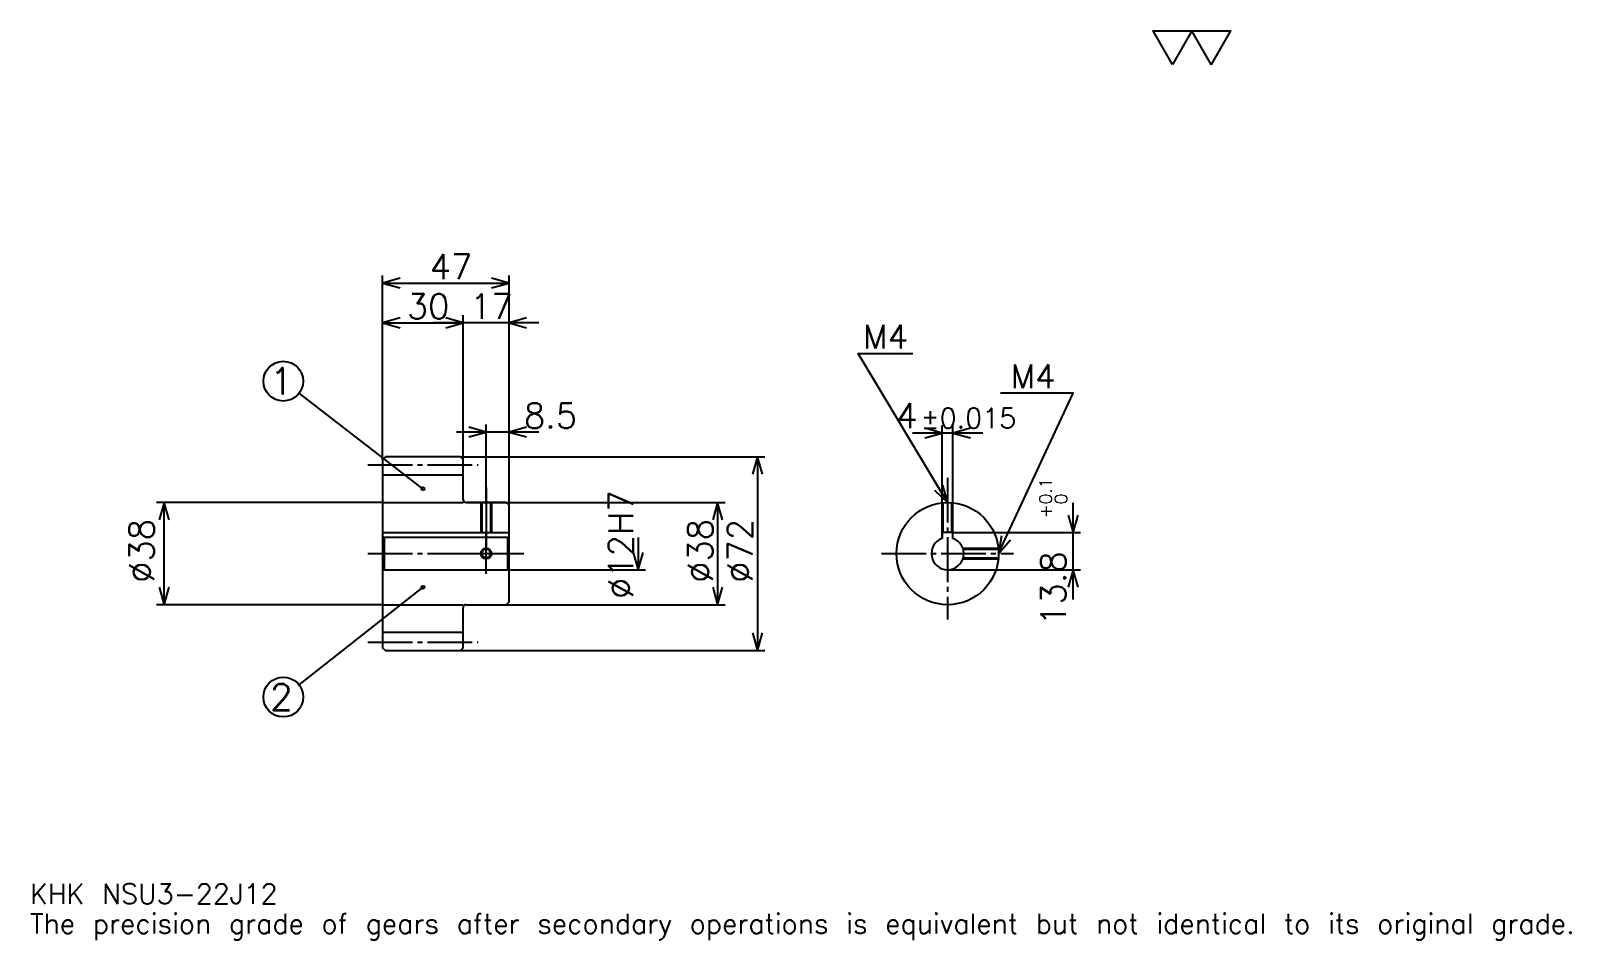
# Model space of a CAD drawing. Extents: x 19 to 592, y 7 to 345.
import ezdxf

# ---------------------------------------------------------------- set-up
doc = ezdxf.new("R2010")
doc.units = 0
doc.linetypes.add('DASHDOT', pattern=[22.173913, 16.630435, -1.847826, 1.847826, -1.847826])
doc.layers.get('0').update_dxf_attribs({"linetype": 'CONTINUOUS'})
doc.layers.add('DASHDOT', color=6, linetype='DASHDOT')
doc.styles.add('KANJI', font='TXT', dxfattribs={"bigfont": 'BIGFONT'})

msp = doc.modelspace()

# ---------------------------------------------------------------- linework, layer by layer
at = {"color": 5}
for p, q in [((149.67392, 186.597824), (149.67392, 254.043472)), ((196.67392, 186.597824), (196.67392, 254.043472)), ((149.67392, 251.271729), (196.67392, 251.271729)), ((149.67392, 236.489136), (179.67392, 236.489136)), ((207.76088, 236.489136), (168.58696, 236.489136)), ((179.67392, 186.597824), (179.67392, 239.260864)), ((164.67392, 174.722824), (118.572388, 210.243195)), ((207.76088, 195.836945), (177.08696, 195.836945)), ((188.17392, 186.597824), (188.17392, 198.608688)), ((372.891296, 195.467392), (346.717407, 195.467392)), ((357.804352, 158.397827), (357.804352, 198.239136)), ((361.804352, 158.397827), (361.804352, 198.239136)), ((149.67392, 185.597824), (149.67392, 186.597824)), ((178.67392, 186.597824), (196.67392, 186.597824)), ((179.67392, 185.597824), (179.67392, 186.597824)), ((188.17392, 169.597824), (188.17392, 186.597824)), ((188.17392, 169.597824), (188.17392, 186.597824)), ((196.67392, 186.597824), (291.836975, 186.597824)), ((196.67392, 168.597824), (196.67392, 186.597824)), ((289.065216, 186.597824), (289.065216, 114.597824)), ((149.67392, 169.597824), (65.597839, 169.597824)), ((68.369576, 131.597824), (68.369576, 169.597824)), ((180.67392, 169.597824), (196.67392, 169.597824)), ((196.67392, 169.597824), (277.054352, 169.597824)), ((274.282623, 169.597824), (274.282623, 131.597824)), ((406.521759, 133.510864), (406.521759, 169.484787)), ((244.717407, 156.597824), (244.717407, 144.597824)), ((361.804352, 158.397827), (409.293488, 158.397827)), ((196.67392, 144.597824), (247.489136, 144.597824)), ((359.804352, 144.597824), (409.293488, 144.597824)), ((164.67392, 138.097824), (118.527496, 101.810127)), ((149.67392, 131.597824), (65.597839, 131.597824)), ((180.67392, 131.597824), (196.67392, 131.597824)), ((196.67392, 131.597824), (277.054352, 131.597824)), ((178.67392, 114.597824), (196.67392, 114.597824)), ((196.67392, 114.597824), (291.836975, 114.597824))]:
    msp.add_line(p, q, dxfattribs=at)
at = {"color": 4}
for p, q in [((149.67392, 179.847824), (179.67392, 179.847824)), ((149.67392, 169.597824), (179.67392, 169.597824)), ((149.67392, 158.397827), (196.67392, 158.397827)), ((150.17392, 156.597824), (150.17392, 144.597824)), ((196.17392, 156.597824), (196.67392, 157.097824)), ((196.17392, 144.597824), (196.67392, 144.097824)), ((149.67392, 131.597824), (179.67392, 131.597824)), ((149.67392, 121.347824), (179.67392, 121.347824))]:
    msp.add_line(p, q, dxfattribs=at)
at = {"color": 7}
msp.add_lwpolyline([(443.478271, 332.608704), (436.271759, 345.100006), (465.097839, 345.100006), (457.891327, 332.608704), (450.684784, 345.100006), (443.478271, 332.608704)], dxfattribs=at)
at = {"color": 5}
for points in [[(156.141312, 253.119568), (149.67392, 251.271729), (156.141312, 249.42392)], [(190.206528, 249.42392), (196.67392, 251.271729), (190.206528, 253.119568)], [(156.141312, 238.336945), (149.67392, 236.489136), (156.141312, 234.641296)], [(173.206528, 234.641296), (179.67392, 236.489136), (173.206528, 238.336945)], [(173.206528, 234.641296), (179.67392, 236.489136), (173.206528, 238.336945)], [(203.141312, 238.336945), (196.67392, 236.489136), (203.141312, 234.641296)], [(359.804352, 169.597824), (326.543488, 225.032608), (346.869568, 225.032608)], [(378.804352, 150.597824), (406.521759, 210.25), (379.543518, 210.25)], [(181.706528, 193.98912), (188.17392, 195.836945), (181.706528, 197.684784)], [(203.141312, 197.684784), (196.67392, 195.836945), (203.141312, 193.98912)], [(351.336975, 193.619568), (357.804352, 195.467392), (351.336975, 197.315216)], [(368.271729, 197.315216), (361.804352, 195.467392), (368.271729, 193.619568)], [(290.913025, 180.130432), (289.065216, 186.597824), (287.217407, 180.130432)], [(354.892395, 174.192871), (359.804352, 169.597824), (358.061401, 176.094269)], [(70.2174, 163.130432), (68.369576, 169.597824), (66.521751, 163.130432)], [(276.130432, 163.130432), (274.282623, 169.597824), (272.434784, 163.130432)], [(404.67395, 164.865219), (406.521759, 158.397827), (408.369598, 164.865219)], [(379.853821, 157.241638), (378.804352, 150.597824), (383.205383, 155.684341)], [(242.869568, 151.065216), (244.717407, 144.597824), (246.565216, 151.065216)], [(408.369598, 138.130432), (406.521759, 144.597824), (404.67395, 138.130432)], [(66.521751, 138.065216), (68.369576, 131.597824), (70.2174, 138.065216)], [(272.434784, 138.065216), (274.282623, 131.597824), (276.130432, 138.065216)], [(287.217407, 121.065216), (289.065216, 114.597824), (290.913025, 121.065216)]]:
    msp.add_lwpolyline(points, dxfattribs=at)
at = {"color": 4}
for points in [[(179.67392, 170.597824), (179.67392, 185.597824), (178.67392, 186.597824), (150.67392, 186.597824), (149.67392, 185.597824), (149.67392, 144.097824)], [(180.67392, 131.597824), (195.67392, 131.597824), (196.67392, 132.597824), (196.67392, 168.597824), (195.67392, 169.597824), (180.67392, 169.597824)], [(186.17392, 169.597824), (186.17392, 158.397827)], [(186.553925, 169.597824), (186.553925, 158.397827)], [(189.793915, 169.597824), (189.793915, 158.397827)], [(190.17392, 169.597824), (190.17392, 158.397827)], [(357.804352, 156.254684), (357.804352, 169.492264)], [(358.184357, 158.397827), (358.184357, 169.528641)], [(361.424347, 158.397827), (361.424347, 169.528641)], [(361.804352, 156.254684), (361.804352, 169.492264)], [(149.67392, 144.097824), (150.17392, 144.597824), (196.17392, 144.597824), (196.17392, 156.597824), (150.17392, 156.597824), (149.67392, 157.097824)], [(361.804352, 156.254684), (361.804352, 158.397827), (357.804352, 158.397827), (357.804352, 156.254684)], [(365.461212, 152.597824), (378.698792, 152.597824)], [(365.581512, 152.217819), (378.735168, 152.217819)], [(365.581512, 148.977829), (378.735168, 148.977829)], [(149.67392, 144.097824), (149.67392, 115.597824), (150.67392, 114.597824), (178.67392, 114.597824), (179.67392, 115.597824), (179.67392, 130.597824)], [(365.461212, 148.597824), (378.698792, 148.597824)]]:
    msp.add_lwpolyline(points, dxfattribs=at)
at = {"color": 5}
for centre, radius in [((112.7174, 214.754349), 7.391304), ((164.67392, 174.722824), 0.554348), ((164.67392, 138.097824), 0.554348), ((112.7174, 97.241302), 7.391304)]:
    msp.add_circle(centre, radius, dxfattribs=at)
at = {"color": 4}
for centre, radius in [((359.804352, 150.597824), 19), ((188.17392, 150.597824), 1.62)]:
    msp.add_circle(centre, radius, dxfattribs=at)
at = {"color": 7}
msp.add_circle((188.17392, 150.597824), 2, dxfattribs=at)
at = {"color": 4}
for centre, radius, start, end in [((180.67392, 170.597824), 1, 180, 270), ((359.804352, 150.597824), 6, 109.471220943, 70.528779057), ((180.67392, 130.597824), 1, 90, 180)]:
    msp.add_arc(centre, radius, start, end, dxfattribs=at)
at = {"layer": 'DASHDOT', "color": 7}
for p, q in [((144.130447, 183.597824), (185.217407, 183.597824)), ((359.804352, 178.83696), (359.804352, 126.054344)), ((188.17392, 169.597824), (188.17392, 150.597824)), ((144.130447, 150.597824), (202.217407, 150.597824)), ((335.260864, 150.597824), (384.347839, 150.597824)), ((144.130447, 117.597824), (185.217407, 117.597824))]:
    msp.add_line(p, q, dxfattribs=at)
for points in [[(188.17392, 175.141296), (188.17392, 152.85434)], [(188.17392, 143.054352), (188.17392, 158.141296)], [(180.630447, 150.597824), (195.717407, 150.597824)]]:
    msp.add_lwpolyline(points, dxfattribs=at)

# ---------------------------------------------------------------- texts
at = {"color": 7, "style": 'KANJI'}
for s, height, p in [('47', 9.23913, (167.168488, 252.75)), ('30', 9.23913, (158.668488, 237.967392)), ('17', 9.23913, (182.168488, 237.967392)), ('M4', 8.869566, (328.391296, 226.880432)), ('1', 9.855072, (107.789864, 209.826813)), ('M4', 8.869566, (383.239136, 212.097824)), ('8.5', 9.23913, (202.217407, 197.315216)), ('4', 9.23913, (340.732971, 197.315216)), ('%%p0.015', 7.391304, (349.87854, 197.315216)), ('2', 9.855072, (107.789864, 92.313766)), ('KHK NSU3-22J12', 7.391304, (18.47826, 20.326086)), ('The precision grade of gears after secondary operations is equivalent but not identical to its original grade.', 7.391304, (18.47826, 9.23913))]:
    msp.add_text(s, height=height, dxfattribs=at).set_placement(p)
for s, height, p in [('%%c12H7', 9.23913, (242.869568, 133.736404)), ('0.1', 4.619565, (398.576111, 168.938278)), ('0', 4.619565, (404.304382, 168.938278)), ('+', 4.619565, (398.576111, 163.764374)), ('%%c38', 9.23913, (64.67392, 139.741852)), ('%%c38', 9.23913, (272.434784, 139.741852)), ('%%c72', 9.23913, (287.217407, 139.741852)), ('13.8', 9.23913, (403.75, 123.77375))]:
    msp.add_text(s, height=height, rotation=90, dxfattribs=at).set_placement(p)

doc.saveas('drawing.dxf')
